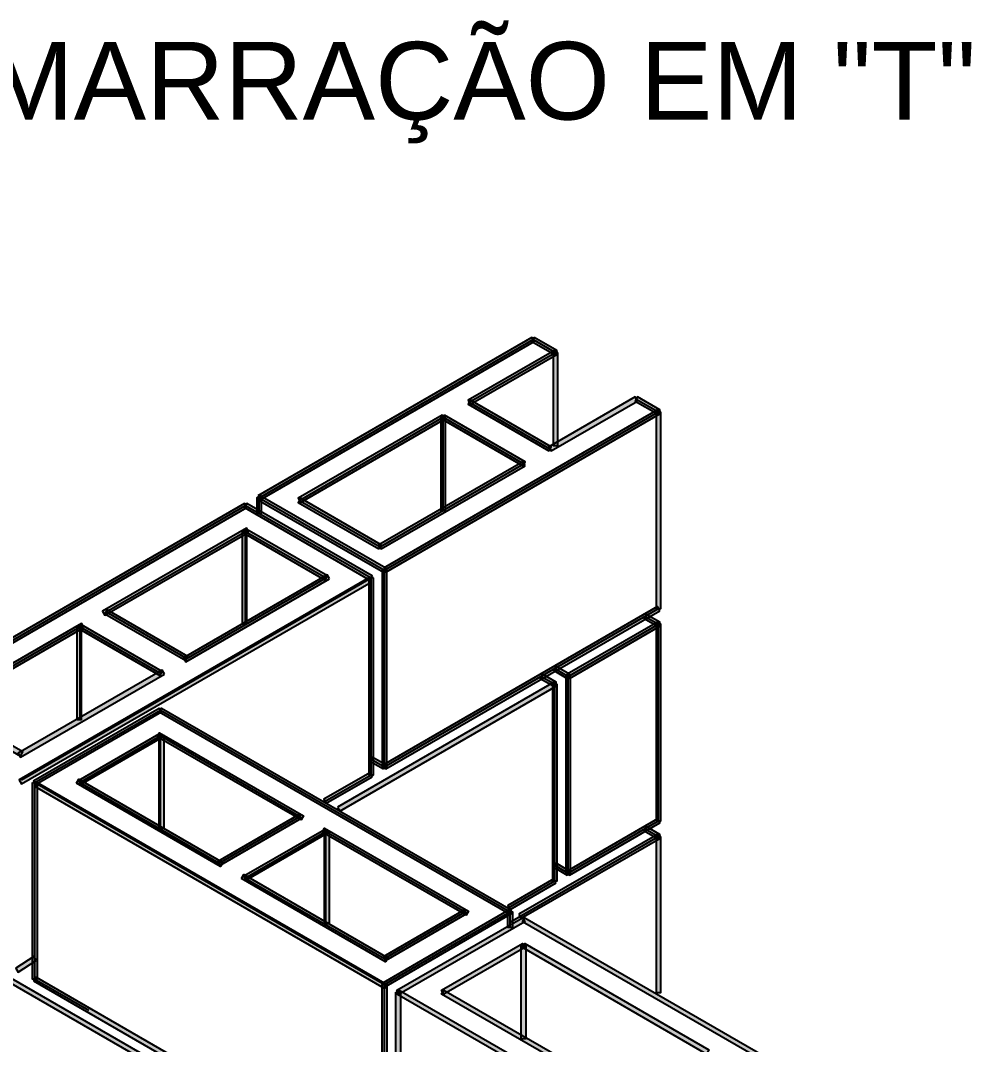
# Model space of a CAD drawing. Extents: x 0 to 119, y 0 to 84.
# Drawn here: x 49.439 to 53.114, y 46.566 to 50.522 of the extents above; entities that cross this region are included whole.
import ezdxf

# ---------------------------------------------------------------- set-up
doc = ezdxf.new("R2010")
doc.units = 0
doc.header["$MEASUREMENT"] = 0
doc.layers.add('3', color=7, linetype='CONTINUOUS')
doc.styles.add('TQS_ARIAL', font='arial.ttf')

msp = doc.modelspace()

# ---------------------------------------------------------------- linework, layer by layer
at = {"layer": '3', "color": 7, "linetype": 'Continuous'}
for p, q in [((50.361016, 48.678433), (51.420163, 49.289933)), ((51.420163, 49.289933), (51.506766, 49.239933)), ((51.173118, 49.047301), (51.506766, 49.239933)), ((51.818535, 49.059933), (51.905137, 49.009933)), ((51.173118, 49.047301), (51.484887, 48.867301)), ((51.173118, 49.047301), (51.484887, 48.867301)), ((50.5169, 48.668433), (51.073118, 48.989566)), ((50.84599, 48.398433), (51.905137, 49.009933)), ((50.84599, 48.398433), (51.905137, 49.009933)), ((51.073118, 48.629566), (51.073118, 48.989566)), ((51.073118, 48.989566), (51.384887, 48.809566)), ((50.828669, 48.488433), (51.384887, 48.809566)), ((50.361016, 48.618433), (50.361016, 48.678433)), ((50.361016, 48.678433), (50.84599, 48.398433)), ((50.5169, 48.668433), (50.828669, 48.488433)), ((48.958055, 47.868432), (50.309054, 48.648433)), ((50.309054, 48.648433), (50.794028, 48.368433)), ((49.770157, 48.2373), (50.309054, 48.548433)), ((50.309054, 48.188433), (50.309054, 48.548433)), ((50.309054, 48.548433), (50.620823, 48.368433)), ((50.84599, 47.638433), (50.84599, 48.398433)), ((50.84599, 47.638433), (50.84599, 48.398433)), ((49.443029, 47.588433), (50.794028, 48.368433)), ((49.443029, 47.588433), (50.794028, 48.368433)), ((50.081926, 48.0573), (50.620823, 48.368433)), ((50.794029, 47.608433), (50.794028, 48.368433)), ((49.770157, 48.2373), (50.081926, 48.0573)), ((50.84599, 47.638433), (51.905138, 48.249933)), ((51.556131, 47.988434), (51.905138, 48.189933)), ((51.853176, 48.219933), (51.905138, 48.189933)), ((51.905138, 47.429933), (51.905138, 48.189933)), ((49.13126, 47.868432), (49.670157, 48.179565)), ((49.670157, 47.819565), (49.670157, 48.179565)), ((49.670157, 48.179565), (49.981926, 47.999565)), ((51.504169, 48.018434), (51.556131, 47.988434)), ((51.452208, 47.988434), (51.504169, 47.958434)), ((51.50417, 47.198434), (51.504169, 47.958434)), ((51.556131, 47.228434), (51.556131, 47.988434)), ((49.495074, 47.578203), (49.980048, 47.858203)), ((49.980048, 47.858203), (51.331048, 47.078204)), ((49.668279, 47.578203), (49.980048, 47.758203)), ((49.980048, 47.758203), (50.518945, 47.447071)), ((49.980048, 47.398203), (49.980048, 47.758203)), ((50.794029, 47.668433), (50.84599, 47.638433)), ((50.616303, 47.505823), (50.794029, 47.608433)), ((50.789529, 47.616227), (50.798529, 47.600639)), ((49.495074, 47.578203), (50.846074, 46.798204)), ((49.495074, 47.578203), (50.846074, 46.798204)), ((49.495074, 46.818203), (49.495074, 47.578203)), ((49.668279, 47.578203), (50.207176, 47.267071)), ((50.207176, 47.267071), (50.518945, 47.447071)), ((51.556131, 47.228434), (51.905138, 47.429933)), ((51.853177, 47.399933), (51.905138, 47.369933)), ((51.853177, 47.399933), (51.905138, 47.369933)), ((50.307176, 47.209336), (50.618945, 47.389336)), ((50.618945, 47.389336), (51.157843, 47.078204)), ((50.618945, 47.029336), (50.618945, 47.389336)), ((51.330965, 47.038433), (51.905138, 47.369933)), ((51.50417, 47.258434), (51.556131, 47.228434)), ((50.307176, 47.209336), (50.846074, 46.898204)), ((51.326445, 47.095824), (51.50417, 47.198434)), ((50.361099, 47.078204), (50.846074, 46.798204)), ((50.846074, 46.898204), (51.157843, 47.078204)), ((50.846074, 46.798204), (51.331048, 47.078204)), ((50.846074, 46.798204), (51.331048, 47.078204)), ((51.331048, 47.018204), (51.331048, 47.078204)), ((49.495074, 46.818203), (49.70292, 46.698203)), ((50.846074, 46.038204), (50.846074, 46.798204))]:
    msp.add_line(p, q, dxfattribs=at)
for points in [[(50.356516, 48.686227), (50.365516, 48.670639), (51.424663, 49.282139), (51.415663, 49.297727), (50.356516, 48.686227)], [(51.424663, 49.297727), (51.415663, 49.282139), (51.502266, 49.232139), (51.511266, 49.247727), (51.424663, 49.297727)], [(51.511266, 49.232139), (51.502266, 49.247727), (51.168618, 49.055095), (51.177618, 49.039507), (51.511266, 49.232139)], [(51.515766, 49.239933), (51.497766, 49.239933), (51.497766, 48.879933), (51.515766, 48.879933), (51.515766, 49.239933)], [(51.823035, 49.052139), (51.814035, 49.067727), (51.480387, 48.875095), (51.489387, 48.859507), (51.823035, 49.052139)], [(51.900637, 49.002139), (51.909637, 49.017727), (51.823035, 49.067727), (51.814035, 49.052139), (51.900637, 49.002139)], [(51.480387, 48.859507), (51.489387, 48.875095), (51.177618, 49.055095), (51.168618, 49.039507), (51.480387, 48.859507)], [(51.077618, 48.981772), (51.068618, 48.99736), (50.5124, 48.676227), (50.5214, 48.660639), (51.077618, 48.981772)], [(50.84149, 48.406227), (50.85049, 48.390639), (51.909637, 49.002139), (51.900637, 49.017727), (50.84149, 48.406227)], [(51.082118, 48.989566), (51.064118, 48.989566), (51.064118, 48.629566), (51.082118, 48.629566), (51.082118, 48.989566)], [(51.077618, 48.99736), (51.068618, 48.981772), (51.380387, 48.801772), (51.389387, 48.81736), (51.077618, 48.99736)], [(51.914137, 49.009933), (51.896137, 49.009933), (51.896138, 48.249933), (51.914138, 48.249933), (51.914137, 49.009933)], [(51.389387, 48.801772), (51.380387, 48.81736), (50.824169, 48.496227), (50.833169, 48.480639), (51.389387, 48.801772)], [(50.370016, 48.678433), (50.352016, 48.678433), (50.352016, 48.618433), (50.370016, 48.618433), (50.370016, 48.678433)], [(50.365516, 48.686227), (50.356516, 48.670639), (50.84149, 48.390639), (50.85049, 48.406227), (50.365516, 48.686227)], [(50.824169, 48.480639), (50.833169, 48.496227), (50.5214, 48.676227), (50.5124, 48.660639), (50.824169, 48.480639)], [(50.313554, 48.640639), (50.304554, 48.656227), (48.953555, 47.876227), (48.962555, 47.860638), (50.313554, 48.640639)], [(50.789528, 48.360639), (50.798528, 48.376227), (50.313554, 48.656227), (50.304554, 48.640639), (50.789528, 48.360639)], [(50.321874, 48.545443), (50.312874, 48.561031), (49.756656, 48.239899), (49.765656, 48.22431), (50.321874, 48.545443)], [(50.313554, 48.551031), (50.295554, 48.551031), (50.295554, 48.191031), (50.313554, 48.191031), (50.313554, 48.551031)], [(50.616323, 48.360639), (50.625323, 48.376227), (50.313554, 48.556227), (50.304554, 48.540639), (50.616323, 48.360639)], [(50.83699, 47.638433), (50.85499, 47.638433), (50.85499, 48.398433), (50.83699, 48.398433), (50.83699, 47.638433)], [(50.794028, 48.352845), (50.785028, 48.368433), (49.434029, 47.588433), (49.443029, 47.572844), (50.794028, 48.352845)], [(50.633643, 48.365443), (50.624643, 48.381032), (50.068426, 48.059899), (50.077426, 48.04431), (50.633643, 48.365443)], [(50.803028, 48.368433), (50.785028, 48.368433), (50.785029, 47.608433), (50.803029, 47.608433), (50.803028, 48.368433)], [(50.077426, 48.049506), (50.086426, 48.065095), (49.774657, 48.245095), (49.765657, 48.229506), (50.077426, 48.049506)], [(51.909638, 48.242139), (51.900638, 48.257727), (50.84149, 47.646227), (50.85049, 47.630639), (51.909638, 48.242139)], [(49.68396, 48.177143), (49.67496, 48.192731), (49.118742, 47.871598), (49.127742, 47.85601), (49.68396, 48.177143)], [(51.909638, 48.182139), (51.900638, 48.197727), (51.551631, 47.996228), (51.560631, 47.980639), (51.909638, 48.182139)], [(51.900638, 48.182139), (51.909638, 48.197727), (51.857676, 48.227727), (51.848676, 48.212139), (51.900638, 48.182139)], [(51.896138, 47.429933), (51.914138, 47.429933), (51.914138, 48.189933), (51.896138, 48.189933), (51.896138, 47.429933)], [(49.674657, 48.182163), (49.656657, 48.182163), (49.656657, 47.822163), (49.674657, 47.822163), (49.674657, 48.182163)], [(49.977426, 47.991771), (49.986426, 48.00736), (49.674657, 48.187359), (49.665657, 48.171771), (49.977426, 47.991771)], [(49.995738, 47.997148), (49.986738, 48.012736), (49.43052, 47.691604), (49.43952, 47.676015), (49.995738, 47.997148)], [(51.499669, 47.950639), (51.508669, 47.966228), (51.456708, 47.996228), (51.447708, 47.980639), (51.499669, 47.950639)], [(51.551631, 47.980639), (51.560631, 47.996228), (51.508669, 48.026228), (51.499669, 48.010639), (51.551631, 47.980639)], [(50.663766, 47.483618), (50.672766, 47.468029), (51.508669, 47.950639), (51.499669, 47.966228), (50.663766, 47.483618)], [(51.513169, 47.958434), (51.495169, 47.958434), (51.49517, 47.198434), (51.51317, 47.198434), (51.513169, 47.958434)], [(51.565131, 47.988434), (51.547131, 47.988434), (51.547131, 47.228434), (51.565131, 47.228434), (51.565131, 47.988434)], [(49.438529, 47.680638), (49.447529, 47.696227), (49.13576, 47.876227), (49.12676, 47.860638), (49.438529, 47.680638)], [(49.499574, 47.570409), (49.490574, 47.585997), (49.975548, 47.865998), (49.984548, 47.850409), (49.499574, 47.570409)], [(49.975548, 47.850409), (49.984548, 47.865998), (51.335548, 47.085998), (51.326548, 47.07041), (49.975548, 47.850409)], [(49.672779, 47.570409), (49.663779, 47.585997), (49.975548, 47.765998), (49.984548, 47.750409), (49.672779, 47.570409)], [(49.967228, 47.755213), (49.976228, 47.770802), (50.532446, 47.44967), (50.523446, 47.434081), (49.967228, 47.755213)], [(49.975548, 47.760801), (49.993548, 47.760801), (49.993548, 47.400801), (49.975548, 47.400801), (49.975548, 47.760801)], [(50.84149, 47.630639), (50.85049, 47.646227), (50.798529, 47.676227), (50.789529, 47.660639), (50.84149, 47.630639)], [(50.798529, 47.600639), (50.789529, 47.616227), (50.611803, 47.513617), (50.620803, 47.498029), (50.798529, 47.600639)], [(49.486074, 47.578203), (49.504074, 47.578203), (49.504074, 46.818203), (49.486074, 46.818203), (49.486074, 47.578203)], [(49.495074, 47.562615), (49.504074, 47.578203), (50.855074, 46.798204), (50.846074, 46.782615), (49.495074, 47.562615)], [(49.655459, 47.575213), (49.664459, 47.590802), (50.220677, 47.269669), (50.211677, 47.254081), (49.655459, 47.575213)], [(50.15659, 46.386669), (50.14759, 46.37108), (48.242755, 47.470837), (48.251755, 47.486425), (50.15659, 46.386669)], [(50.211676, 47.259277), (50.202676, 47.274865), (50.514445, 47.454865), (50.523445, 47.439277), (50.211676, 47.259277)], [(51.551631, 47.236228), (51.560631, 47.220639), (51.909638, 47.422139), (51.900638, 47.437727), (51.551631, 47.236228)], [(50.605142, 47.386914), (50.614142, 47.402502), (51.17036, 47.08137), (51.16136, 47.065781), (50.605142, 47.386914)], [(51.900638, 47.362139), (51.909638, 47.377727), (51.857677, 47.407727), (51.848677, 47.392139), (51.900638, 47.362139)], [(50.311676, 47.201542), (50.302676, 47.21713), (50.614445, 47.39713), (50.623445, 47.381542), (50.311676, 47.201542)], [(50.614445, 47.391934), (50.632445, 47.391934), (50.632445, 47.031934), (50.614445, 47.031934), (50.614445, 47.391934)], [(51.365268, 47.069454), (51.374268, 47.053866), (51.909638, 47.362139), (51.900638, 47.377727), (51.365268, 47.069454)], [(51.914138, 47.369933), (51.896138, 47.369933), (51.896138, 46.766903), (51.914138, 46.766903), (51.914138, 47.369933)], [(51.551631, 47.220639), (51.560631, 47.236228), (51.50867, 47.266228), (51.49967, 47.250639), (51.551631, 47.220639)], [(50.293364, 47.206919), (50.302364, 47.222507), (50.858582, 46.901375), (50.849582, 46.885786), (50.293364, 47.206919)], [(51.50867, 47.190639), (51.49967, 47.206228), (51.321945, 47.103618), (51.330945, 47.08803), (51.50867, 47.190639)], [(50.850574, 46.89041), (50.841574, 46.905998), (51.153343, 47.085998), (51.162343, 47.07041), (50.850574, 46.89041)], [(50.850574, 46.79041), (50.841574, 46.805998), (51.326548, 47.085998), (51.335548, 47.07041), (50.850574, 46.79041)], [(50.902535, 46.76041), (50.893535, 46.775998), (51.378509, 47.055998), (51.387509, 47.04041), (50.902535, 46.76041)], [(51.322048, 47.078204), (51.340048, 47.078204), (51.340048, 47.018204), (51.322048, 47.018204), (51.322048, 47.078204)], [(51.378509, 47.04041), (51.387509, 47.055998), (52.755663, 46.266095), (52.746663, 46.250506), (51.378509, 47.04041)], [(51.07574, 46.76041), (51.06674, 46.775998), (51.378509, 46.955998), (51.387509, 46.94041), (51.07574, 46.76041)], [(51.374009, 46.948204), (51.392009, 46.948204), (51.39201, 46.588204), (51.37401, 46.588204), (51.374009, 46.948204)], [(51.378509, 46.94041), (51.387509, 46.955998), (52.099612, 46.544866), (52.090612, 46.529277), (51.378509, 46.94041)], [(49.499565, 46.890863), (49.490565, 46.906451), (49.420529, 46.860821), (49.429529, 46.845232), (49.499565, 46.890863)], [(49.490574, 46.810409), (49.499574, 46.825997), (50.798613, 46.075998), (50.789613, 46.06041), (49.490574, 46.810409)], [(50.855074, 46.038204), (50.837074, 46.038204), (50.837074, 46.798204), (50.855074, 46.798204), (50.855074, 46.038204)], [(50.889035, 46.768204), (50.907035, 46.768204), (50.907036, 46.008204), (50.889036, 46.008204), (50.889035, 46.768204)], [(52.270689, 45.986094), (52.261689, 45.970506), (50.893535, 46.76041), (50.902535, 46.775998), (52.270689, 45.986094)], [(51.787843, 46.364866), (51.778843, 46.349277), (51.06674, 46.76041), (51.07574, 46.775998), (51.787843, 46.364866)]]:
    msp.add_lwpolyline(points, dxfattribs=at)
for points in [[(50.356516, 48.686227), (51.424663, 49.282139), (51.415663, 49.297727)], [(50.356516, 48.686227), (51.415663, 49.297727), (50.356516, 48.686227)], [(51.424663, 49.297727), (51.415663, 49.282139), (51.502266, 49.232139)], [(51.424663, 49.297727), (51.502266, 49.232139), (51.511266, 49.247727)], [(51.424663, 49.297727), (51.511266, 49.247727), (51.424663, 49.297727)], [(50.356516, 48.686227), (50.365516, 48.670639), (51.424663, 49.282139)], [(51.511266, 49.232139), (51.502266, 49.247727), (51.168618, 49.055095)], [(51.511266, 49.232139), (51.168618, 49.055095), (51.177618, 49.039507)], [(51.511266, 49.232139), (51.177618, 49.039507), (51.511266, 49.232139)], [(51.515766, 49.239933), (51.497766, 49.239933), (51.497766, 48.879933)], [(51.515766, 49.239933), (51.497766, 48.879933), (51.515766, 48.879933)], [(51.515766, 49.239933), (51.515766, 48.879933), (51.515766, 49.239933)], [(51.823035, 49.052139), (51.814035, 49.067727), (51.480387, 48.875095)], [(51.900637, 49.002139), (51.823035, 49.067727), (51.814035, 49.052139)], [(51.900637, 49.002139), (51.909637, 49.017727), (51.823035, 49.067727)], [(51.480387, 48.859507), (51.177618, 49.055095), (51.168618, 49.039507)], [(51.480387, 48.859507), (51.168618, 49.039507), (51.480387, 48.859507)], [(51.480387, 48.859507), (51.489387, 48.875095), (51.177618, 49.055095)], [(51.823035, 49.052139), (51.480387, 48.875095), (51.489387, 48.859507)], [(51.823035, 49.052139), (51.489387, 48.859507), (51.823035, 49.052139)], [(51.900637, 49.002139), (51.814035, 49.052139), (51.900637, 49.002139)], [(51.077618, 48.981772), (51.068618, 48.99736), (50.5124, 48.676227)], [(51.077618, 48.981772), (50.5124, 48.676227), (50.5214, 48.660639)], [(51.077618, 48.981772), (50.5214, 48.660639), (51.077618, 48.981772)], [(50.84149, 48.406227), (51.909637, 49.002139), (51.900637, 49.017727)], [(50.84149, 48.406227), (51.900637, 49.017727), (50.84149, 48.406227)], [(50.84149, 48.406227), (50.85049, 48.390639), (51.909637, 49.002139)], [(51.082118, 48.989566), (51.064118, 48.989566), (51.064118, 48.629566)], [(51.082118, 48.989566), (51.064118, 48.629566), (51.082118, 48.629566)], [(51.077618, 48.99736), (51.068618, 48.981772), (51.380387, 48.801772)], [(51.077618, 48.99736), (51.380387, 48.801772), (51.389387, 48.81736)], [(51.077618, 48.99736), (51.389387, 48.81736), (51.077618, 48.99736)], [(51.082118, 48.989566), (51.082118, 48.629566), (51.082118, 48.989566)], [(51.914137, 49.009933), (51.896137, 49.009933), (51.896138, 48.249933)], [(51.914137, 49.009933), (51.896138, 48.249933), (51.914138, 48.249933)], [(51.914137, 49.009933), (51.914138, 48.249933), (51.914137, 49.009933)], [(51.389387, 48.801772), (51.380387, 48.81736), (50.824169, 48.496227)], [(51.389387, 48.801772), (50.824169, 48.496227), (50.833169, 48.480639)], [(51.389387, 48.801772), (50.833169, 48.480639), (51.389387, 48.801772)], [(50.370016, 48.678433), (50.352016, 48.678433), (50.352016, 48.618433)], [(50.370016, 48.678433), (50.352016, 48.618433), (50.370016, 48.618433)], [(50.365516, 48.686227), (50.356516, 48.670639), (50.84149, 48.390639)], [(50.365516, 48.686227), (50.84149, 48.390639), (50.85049, 48.406227)], [(50.365516, 48.686227), (50.85049, 48.406227), (50.365516, 48.686227)], [(50.370016, 48.678433), (50.370016, 48.618433), (50.370016, 48.678433)], [(50.824169, 48.480639), (50.5214, 48.676227), (50.5124, 48.660639)], [(50.824169, 48.480639), (50.833169, 48.496227), (50.5214, 48.676227)], [(50.313554, 48.640639), (50.304554, 48.656227), (48.953555, 47.876227)], [(50.313554, 48.640639), (48.953555, 47.876227), (48.962555, 47.860638)], [(50.313554, 48.640639), (48.962555, 47.860638), (50.313554, 48.640639)], [(50.789528, 48.360639), (50.313554, 48.656227), (50.304554, 48.640639)], [(50.789528, 48.360639), (50.304554, 48.640639), (50.789528, 48.360639)], [(50.789528, 48.360639), (50.798528, 48.376227), (50.313554, 48.656227)], [(50.824169, 48.480639), (50.5124, 48.660639), (50.824169, 48.480639)], [(50.321874, 48.545443), (50.312874, 48.561031), (49.756656, 48.239899)], [(50.313554, 48.551031), (50.295554, 48.551031), (50.295554, 48.191031)], [(50.313554, 48.551031), (50.295554, 48.191031), (50.313554, 48.191031)], [(50.616323, 48.360639), (50.313554, 48.556227), (50.304554, 48.540639)], [(50.616323, 48.360639), (50.625323, 48.376227), (50.313554, 48.556227)], [(50.313554, 48.551031), (50.313554, 48.191031), (50.313554, 48.551031)], [(50.321874, 48.545443), (49.756656, 48.239899), (49.765656, 48.22431)], [(50.321874, 48.545443), (49.765656, 48.22431), (50.321874, 48.545443)], [(50.616323, 48.360639), (50.304554, 48.540639), (50.616323, 48.360639)], [(50.83699, 47.638433), (50.85499, 47.638433), (50.85499, 48.398433)], [(50.83699, 47.638433), (50.85499, 48.398433), (50.83699, 48.398433)], [(50.83699, 47.638433), (50.83699, 48.398433), (50.83699, 47.638433)], [(50.794028, 48.352845), (50.785028, 48.368433), (49.434029, 47.588433)], [(50.794028, 48.352845), (49.434029, 47.588433), (49.443029, 47.572844)], [(50.794028, 48.352845), (49.443029, 47.572844), (50.794028, 48.352845)], [(50.633643, 48.365443), (50.624643, 48.381032), (50.068426, 48.059899)], [(50.633643, 48.365443), (50.068426, 48.059899), (50.077426, 48.04431)], [(50.633643, 48.365443), (50.077426, 48.04431), (50.633643, 48.365443)], [(50.803028, 48.368433), (50.785028, 48.368433), (50.785029, 47.608433)], [(50.803028, 48.368433), (50.785029, 47.608433), (50.803029, 47.608433)], [(50.803028, 48.368433), (50.803029, 47.608433), (50.803028, 48.368433)], [(50.077426, 48.049506), (49.774657, 48.245095), (49.765657, 48.229506)], [(50.077426, 48.049506), (49.765657, 48.229506), (50.077426, 48.049506)], [(50.077426, 48.049506), (50.086426, 48.065095), (49.774657, 48.245095)], [(51.909638, 48.242139), (51.900638, 48.257727), (50.84149, 47.646227)], [(51.909638, 48.242139), (50.84149, 47.646227), (50.85049, 47.630639)], [(51.909638, 48.242139), (50.85049, 47.630639), (51.909638, 48.242139)], [(49.68396, 48.177143), (49.67496, 48.192731), (49.118742, 47.871598)], [(51.909638, 48.182139), (51.900638, 48.197727), (51.551631, 47.996228)], [(51.900638, 48.182139), (51.857676, 48.227727), (51.848676, 48.212139)], [(51.900638, 48.182139), (51.848676, 48.212139), (51.900638, 48.182139)], [(51.900638, 48.182139), (51.909638, 48.197727), (51.857676, 48.227727)], [(51.896138, 47.429933), (51.914138, 47.429933), (51.914138, 48.189933)], [(51.896138, 47.429933), (51.914138, 48.189933), (51.896138, 48.189933)], [(51.896138, 47.429933), (51.896138, 48.189933), (51.896138, 47.429933)], [(49.68396, 48.177143), (49.118742, 47.871598), (49.127742, 47.85601)], [(49.68396, 48.177143), (49.127742, 47.85601), (49.68396, 48.177143)], [(49.674657, 48.182163), (49.656657, 48.182163), (49.656657, 47.822163)], [(49.674657, 48.182163), (49.656657, 47.822163), (49.674657, 47.822163)], [(49.977426, 47.991771), (49.674657, 48.187359), (49.665657, 48.171771)], [(49.977426, 47.991771), (49.665657, 48.171771), (49.977426, 47.991771)], [(49.977426, 47.991771), (49.986426, 48.00736), (49.674657, 48.187359)], [(49.674657, 48.182163), (49.674657, 47.822163), (49.674657, 48.182163)], [(51.909638, 48.182139), (51.551631, 47.996228), (51.560631, 47.980639)], [(51.909638, 48.182139), (51.560631, 47.980639), (51.909638, 48.182139)], [(49.995738, 47.997148), (49.986738, 48.012736), (49.43052, 47.691604)], [(49.995738, 47.997148), (49.43052, 47.691604), (49.43952, 47.676015)], [(49.995738, 47.997148), (49.43952, 47.676015), (49.995738, 47.997148)], [(51.499669, 47.950639), (51.456708, 47.996228), (51.447708, 47.980639)], [(51.499669, 47.950639), (51.508669, 47.966228), (51.456708, 47.996228)], [(51.551631, 47.980639), (51.508669, 48.026228), (51.499669, 48.010639)], [(51.551631, 47.980639), (51.499669, 48.010639), (51.551631, 47.980639)], [(51.551631, 47.980639), (51.560631, 47.996228), (51.508669, 48.026228)], [(50.663766, 47.483618), (51.508669, 47.950639), (51.499669, 47.966228)], [(50.663766, 47.483618), (51.499669, 47.966228), (50.663766, 47.483618)], [(51.499669, 47.950639), (51.447708, 47.980639), (51.499669, 47.950639)], [(51.513169, 47.958434), (51.495169, 47.958434), (51.49517, 47.198434)], [(51.513169, 47.958434), (51.49517, 47.198434), (51.51317, 47.198434)], [(51.513169, 47.958434), (51.51317, 47.198434), (51.513169, 47.958434)], [(51.565131, 47.988434), (51.547131, 47.988434), (51.547131, 47.228434)], [(51.565131, 47.988434), (51.547131, 47.228434), (51.565131, 47.228434)], [(51.565131, 47.988434), (51.565131, 47.228434), (51.565131, 47.988434)], [(50.663766, 47.483618), (50.672766, 47.468029), (51.508669, 47.950639)], [(49.438529, 47.680638), (49.447529, 47.696227), (49.13576, 47.876227)], [(49.499574, 47.570409), (49.490574, 47.585997), (49.975548, 47.865998)], [(49.499574, 47.570409), (49.975548, 47.865998), (49.984548, 47.850409)], [(49.499574, 47.570409), (49.984548, 47.850409), (49.499574, 47.570409)], [(49.975548, 47.850409), (49.984548, 47.865998), (51.335548, 47.085998)], [(49.975548, 47.850409), (51.335548, 47.085998), (51.326548, 47.07041)], [(49.975548, 47.850409), (51.326548, 47.07041), (49.975548, 47.850409)], [(49.672779, 47.570409), (49.663779, 47.585997), (49.975548, 47.765998)], [(49.672779, 47.570409), (49.975548, 47.765998), (49.984548, 47.750409)], [(49.967228, 47.755213), (49.976228, 47.770802), (50.532446, 47.44967)], [(49.967228, 47.755213), (50.532446, 47.44967), (50.523446, 47.434081)], [(49.967228, 47.755213), (50.523446, 47.434081), (49.967228, 47.755213)], [(49.975548, 47.760801), (49.993548, 47.760801), (49.993548, 47.400801)], [(49.975548, 47.760801), (49.993548, 47.400801), (49.975548, 47.400801)], [(49.975548, 47.760801), (49.975548, 47.400801), (49.975548, 47.760801)], [(49.672779, 47.570409), (49.984548, 47.750409), (49.672779, 47.570409)], [(50.84149, 47.630639), (50.798529, 47.676227), (50.789529, 47.660639)], [(50.84149, 47.630639), (50.85049, 47.646227), (50.798529, 47.676227)], [(50.84149, 47.630639), (50.789529, 47.660639), (50.84149, 47.630639)], [(50.798529, 47.600639), (50.789529, 47.616227), (50.611803, 47.513617)], [(50.798529, 47.600639), (50.611803, 47.513617), (50.620803, 47.498029)], [(50.798529, 47.600639), (50.620803, 47.498029), (50.798529, 47.600639)], [(49.486074, 47.578203), (49.504074, 47.578203), (49.504074, 46.818203)], [(49.486074, 47.578203), (49.504074, 46.818203), (49.486074, 46.818203)], [(49.486074, 47.578203), (49.486074, 46.818203), (49.486074, 47.578203)], [(49.495074, 47.562615), (49.504074, 47.578203), (50.855074, 46.798204)], [(49.495074, 47.562615), (50.855074, 46.798204), (50.846074, 46.782615)], [(49.495074, 47.562615), (50.846074, 46.782615), (49.495074, 47.562615)], [(49.655459, 47.575213), (49.664459, 47.590802), (50.220677, 47.269669)], [(49.655459, 47.575213), (50.220677, 47.269669), (50.211677, 47.254081)], [(49.655459, 47.575213), (50.211677, 47.254081), (49.655459, 47.575213)], [(50.15659, 46.386669), (48.242755, 47.470837), (48.251755, 47.486425)], [(50.15659, 46.386669), (48.251755, 47.486425), (50.15659, 46.386669)], [(50.15659, 46.386669), (50.14759, 46.37108), (48.242755, 47.470837)], [(50.211676, 47.259277), (50.202676, 47.274865), (50.514445, 47.454865)], [(50.211676, 47.259277), (50.514445, 47.454865), (50.523445, 47.439277)], [(50.211676, 47.259277), (50.523445, 47.439277), (50.211676, 47.259277)], [(51.551631, 47.236228), (51.909638, 47.422139), (51.900638, 47.437727)], [(51.551631, 47.236228), (51.900638, 47.437727), (51.551631, 47.236228)], [(50.605142, 47.386914), (50.614142, 47.402502), (51.17036, 47.08137)], [(51.551631, 47.236228), (51.560631, 47.220639), (51.909638, 47.422139)], [(51.900638, 47.362139), (51.857677, 47.407727), (51.848677, 47.392139)], [(51.900638, 47.362139), (51.909638, 47.377727), (51.857677, 47.407727)], [(50.311676, 47.201542), (50.302676, 47.21713), (50.614445, 47.39713)], [(50.311676, 47.201542), (50.614445, 47.39713), (50.623445, 47.381542)], [(50.311676, 47.201542), (50.623445, 47.381542), (50.311676, 47.201542)], [(50.605142, 47.386914), (51.17036, 47.08137), (51.16136, 47.065781)], [(50.605142, 47.386914), (51.16136, 47.065781), (50.605142, 47.386914)], [(50.614445, 47.391934), (50.632445, 47.391934), (50.632445, 47.031934)], [(50.614445, 47.391934), (50.632445, 47.031934), (50.614445, 47.031934)], [(50.614445, 47.391934), (50.614445, 47.031934), (50.614445, 47.391934)], [(51.365268, 47.069454), (51.909638, 47.362139), (51.900638, 47.377727)], [(51.365268, 47.069454), (51.900638, 47.377727), (51.365268, 47.069454)], [(51.365268, 47.069454), (51.374268, 47.053866), (51.909638, 47.362139)], [(51.900638, 47.362139), (51.848677, 47.392139), (51.900638, 47.362139)], [(51.914138, 47.369933), (51.896138, 47.369933), (51.896138, 46.766903)], [(51.914138, 47.369933), (51.896138, 46.766903), (51.914138, 46.766903)], [(51.914138, 47.369933), (51.914138, 46.766903), (51.914138, 47.369933)], [(51.551631, 47.220639), (51.50867, 47.266228), (51.49967, 47.250639)], [(51.551631, 47.220639), (51.49967, 47.250639), (51.551631, 47.220639)], [(51.551631, 47.220639), (51.560631, 47.236228), (51.50867, 47.266228)], [(50.293364, 47.206919), (50.302364, 47.222507), (50.858582, 46.901375)], [(50.293364, 47.206919), (50.858582, 46.901375), (50.849582, 46.885786)], [(50.293364, 47.206919), (50.849582, 46.885786), (50.293364, 47.206919)], [(51.50867, 47.190639), (51.49967, 47.206228), (51.321945, 47.103618)], [(51.50867, 47.190639), (51.321945, 47.103618), (51.330945, 47.08803)], [(51.50867, 47.190639), (51.330945, 47.08803), (51.50867, 47.190639)], [(50.850574, 46.89041), (50.841574, 46.905998), (51.153343, 47.085998)], [(50.850574, 46.79041), (50.841574, 46.805998), (51.326548, 47.085998)], [(50.850574, 46.89041), (51.153343, 47.085998), (51.162343, 47.07041)], [(50.850574, 46.79041), (51.326548, 47.085998), (51.335548, 47.07041)], [(50.850574, 46.89041), (51.162343, 47.07041), (50.850574, 46.89041)], [(50.850574, 46.79041), (51.335548, 47.07041), (50.850574, 46.79041)], [(50.902535, 46.76041), (50.893535, 46.775998), (51.378509, 47.055998)], [(50.902535, 46.76041), (51.378509, 47.055998), (51.387509, 47.04041)], [(51.322048, 47.078204), (51.340048, 47.078204), (51.340048, 47.018204)], [(51.322048, 47.078204), (51.340048, 47.018204), (51.322048, 47.018204)], [(51.322048, 47.078204), (51.322048, 47.018204), (51.322048, 47.078204)], [(51.378509, 47.04041), (51.387509, 47.055998), (52.755663, 46.266095)], [(50.902535, 46.76041), (51.387509, 47.04041), (50.902535, 46.76041)], [(51.378509, 47.04041), (52.755663, 46.266095), (52.746663, 46.250506)], [(51.378509, 47.04041), (52.746663, 46.250506), (51.378509, 47.04041)], [(51.07574, 46.76041), (51.06674, 46.775998), (51.378509, 46.955998)], [(51.07574, 46.76041), (51.378509, 46.955998), (51.387509, 46.94041)], [(51.07574, 46.76041), (51.387509, 46.94041), (51.07574, 46.76041)], [(51.374009, 46.948204), (51.392009, 46.948204), (51.39201, 46.588204)], [(51.374009, 46.948204), (51.39201, 46.588204), (51.37401, 46.588204)], [(51.374009, 46.948204), (51.37401, 46.588204), (51.374009, 46.948204)], [(51.378509, 46.94041), (51.387509, 46.955998), (52.099612, 46.544866)], [(51.378509, 46.94041), (52.099612, 46.544866), (52.090612, 46.529277)], [(51.378509, 46.94041), (52.090612, 46.529277), (51.378509, 46.94041)], [(49.499565, 46.890863), (49.490565, 46.906451), (49.420529, 46.860821)], [(49.499565, 46.890863), (49.420529, 46.860821), (49.429529, 46.845232)], [(49.499565, 46.890863), (49.429529, 46.845232), (49.499565, 46.890863)], [(49.769367, 46.194476), (48.570689, 46.865748), (48.579689, 46.881337)], [(49.769367, 46.194476), (49.760367, 46.178887), (48.570689, 46.865748)], [(49.769367, 46.194476), (48.579689, 46.881337), (49.769367, 46.194476)], [(49.490574, 46.810409), (49.499574, 46.825997), (50.798613, 46.075998)], [(49.490574, 46.810409), (50.798613, 46.075998), (50.789613, 46.06041)], [(49.490574, 46.810409), (50.789613, 46.06041), (49.490574, 46.810409)], [(50.855074, 46.038204), (50.837074, 46.038204), (50.837074, 46.798204)], [(50.855074, 46.038204), (50.837074, 46.798204), (50.855074, 46.798204)], [(50.855074, 46.038204), (50.855074, 46.798204), (50.855074, 46.038204)], [(50.889035, 46.768204), (50.907035, 46.768204), (50.907036, 46.008204)], [(50.889035, 46.768204), (50.907036, 46.008204), (50.889036, 46.008204)], [(50.889035, 46.768204), (50.889036, 46.008204), (50.889035, 46.768204)], [(52.270689, 45.986094), (50.893535, 46.76041), (50.902535, 46.775998)], [(52.270689, 45.986094), (50.902535, 46.775998), (52.270689, 45.986094)], [(51.787843, 46.364866), (51.06674, 46.76041), (51.07574, 46.775998)], [(51.787843, 46.364866), (51.07574, 46.775998), (51.787843, 46.364866)], [(50.156591, 45.626669), (48.229256, 46.718632), (48.238256, 46.734221)], [(50.156591, 45.626669), (48.238256, 46.734221), (50.156591, 45.626669)], [(52.270689, 45.986094), (52.261689, 45.970506), (50.893535, 46.76041)], [(51.787843, 46.364866), (51.778843, 46.349277), (51.06674, 46.76041)], [(50.156591, 45.626669), (50.147591, 45.61108), (48.229256, 46.718632)]]:
    msp.add_solid(points, dxfattribs=at)

# ---------------------------------------------------------------- texts
at = {"layer": '3', "color": 7, "linetype": 'Continuous', "style": 'TQS_ARIAL'}
msp.add_text('DETALHE DE AMARRAÇÃO EM "T"', height=0.3, rotation=0.000025, dxfattribs=at).set_placement((46.268672, 50.139592))

doc.saveas('drawing.dxf')
